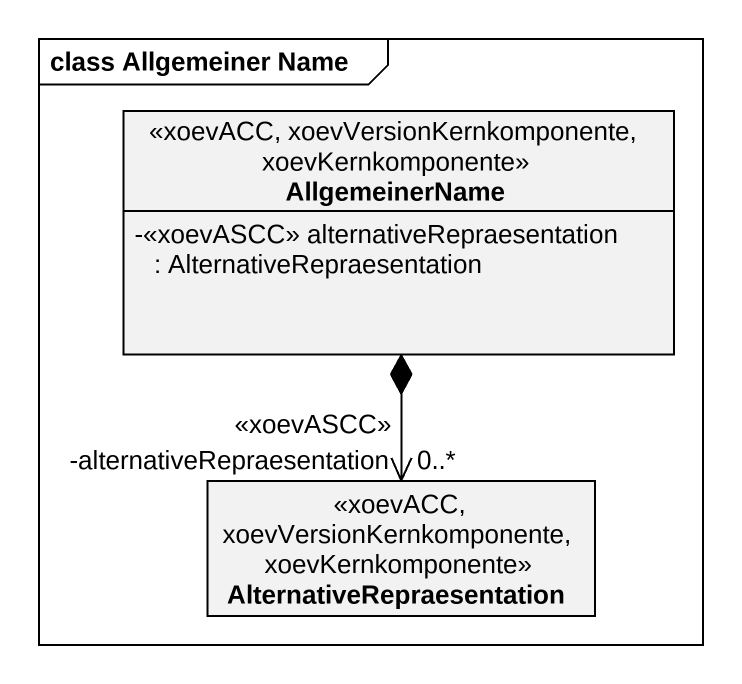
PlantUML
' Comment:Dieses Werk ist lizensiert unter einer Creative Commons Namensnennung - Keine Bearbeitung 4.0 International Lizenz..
@startuml
mainframe class Allgemeiner Name
hide circle
hide empty members
skinparam classAttributeIconSize 0
class AllgemeinerName <<xoevACC, xoevVersionKernkomponente, xoevKernkomponente>> {
  -<<xoevASCC>> alternativeRepraesentation : AlternativeRepraesentation
}
class AlternativeRepraesentation <<xoevACC, xoevVersionKernkomponente, xoevKernkomponente>>
AllgemeinerName *--> "-alternativeRepraesentation\n0..*\n<<xoevASCC>>" AlternativeRepraesentation
@enduml
